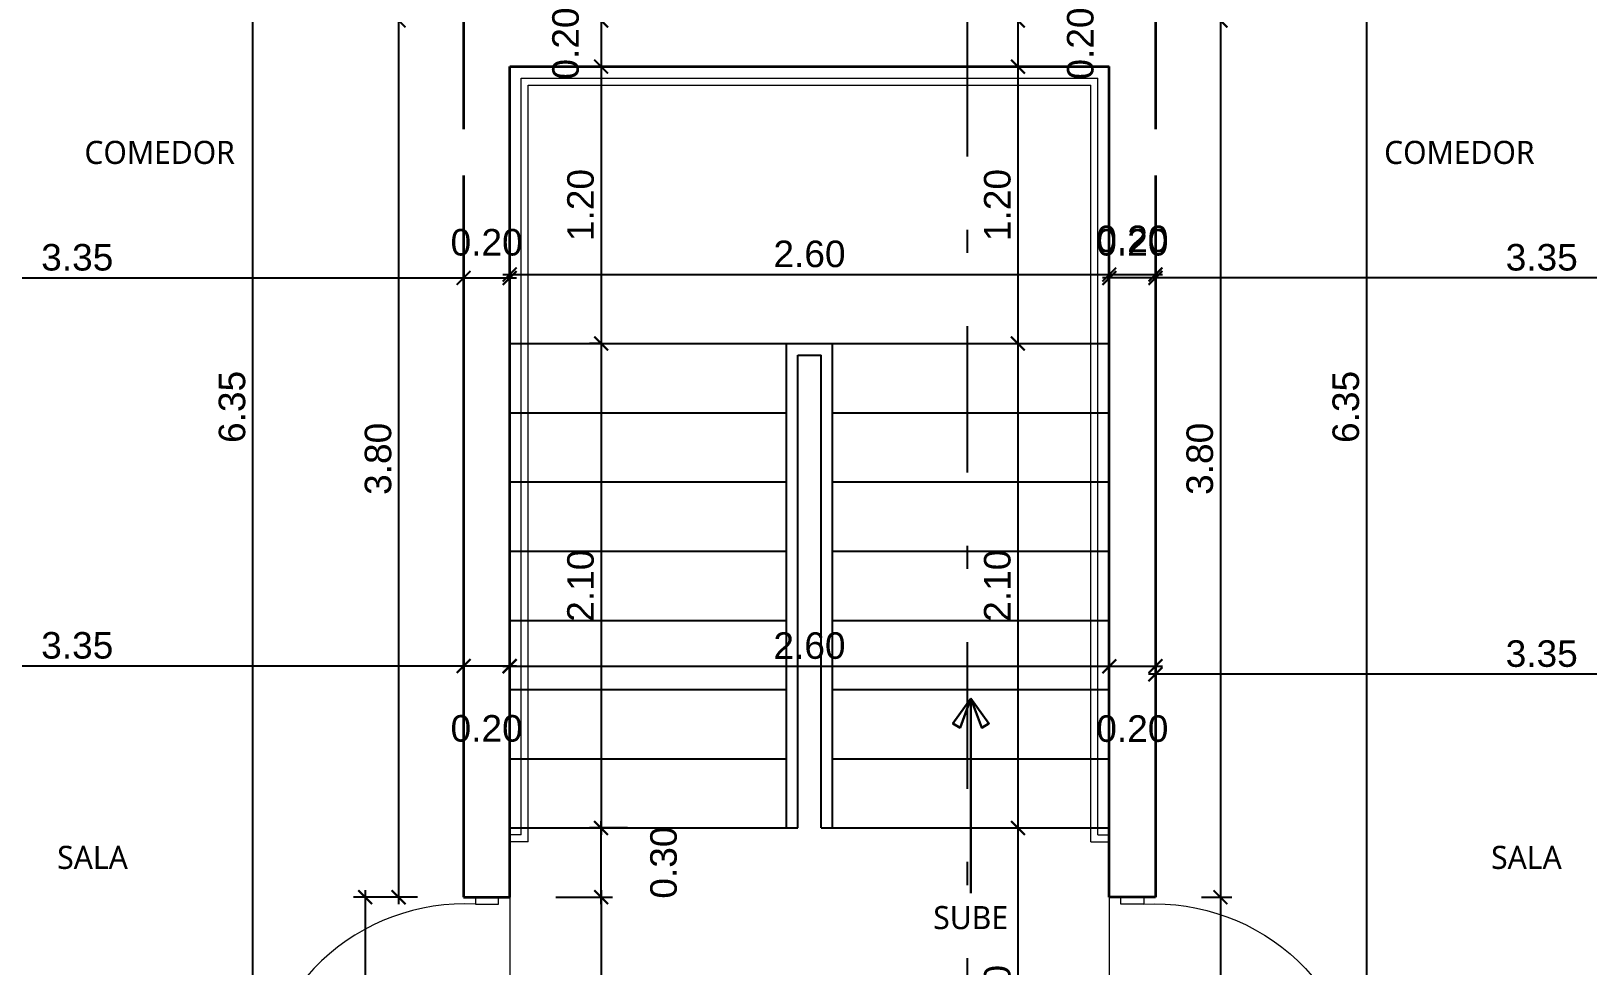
# Model space of a CAD drawing. Header units: feet. Extents: x -417 to 46, y -646 to -218.
# Drawn here: x -100.67 to -93.92, y -515.33 to -511.28 of the extents above; entities that cross this region are included whole.
import ezdxf

# ---------------------------------------------------------------- set-up
doc = ezdxf.new("R2010")
doc.units = ezdxf.units.FT
doc.header["$MEASUREMENT"] = 0
doc.linetypes.add('DASHDOT', pattern=[25.4, 12.7, -6.35, 0, -6.35])
for name, color, linetype, lineweight in [('A-WALL', 4, 'Continuous', 25), ('closet', 8, 'Continuous', 5), ('DIM-COTAS', 1, 'Continuous', 5), ('FURN', 2, 'Continuous', 30), ('Piso', 8, 'Continuous', 9), ('puertas', 8, 'Continuous', 9), ('TXT', 2, 'Continuous', 9)]:
    doc.layers.add(name, color=color, linetype=linetype, lineweight=lineweight)
for name, color, linetype in [('DIM', 10, 'Continuous'), ('escalera', 2, 'Continuous'), ('GRDUTIY', 5, 'Continuous')]:
    doc.layers.add(name, color=color, linetype=linetype)
doc.styles.add('ads', font='trebuc.ttf', dxfattribs={"height": 0.14})
doc.styles.get("Standard").update_dxf_attribs({"font": 'arial.ttf', "height": 0.115})
doc.dimstyles.new('KEILY', dxfattribs={"dimtxt": 0.115, "dimasz": 0.06, "dimexe": 0.05, "dimexo": 0.2, "dimgap": 0.03, "dimtad": 1, "dimzin": 1, "dimdsep": 46, "dimtxsty": 'Standard', "dimblk": 'ARCHTICK', "dimcen": 2.5, "dimdle": 0.03, "dimclrd": 256, "dimclre": 256, "dimclrt": 7, "dimadec": 0, "dimazin": 0, "dimtfac": 1, "dimtmove": 2, "dimatfit": 3, "dimfxl": 0.2, "dimfxlon": 1, "dimtolj": 1, "dimtzin": 1, "dimarcsym": 0})

# ---------------------------------------------------------------- blocks, each defined once
blk = doc.blocks.new('A$C4D292AF4')
at = {"layer": 'puertas'}
for points in [[(0.03, 0.05), (0.07, 0.05), (0.07, 1.05), (0.03, 1.05)], [(0, 0), (0.03, 0), (0.03, 0.1), (0, 0.1)], [(0.97, 0), (1, 0), (1, 0.1), (0.97, 0.1)]]:
    blk.add_lwpolyline(points, close=True, dxfattribs=at)
blk.add_arc((0.0677, 0.1465), 0.9035, 357.04812, 89.85557, dxfattribs=at)
blk = doc.blocks.new('A$C074D4DC8')
at = {"layer": 'FURN'}
blk.add_line((0.0418, 0.3424), (0.0418, -0.1979), dxfattribs=at)
for points in [[(0.0418, 0.3424), (-0.0084, 0.2735), (0.0117, 0.2615), (0.0418, 0.3424)], [(0.0418, 0.3424), (0.0919, 0.2735), (0.0719, 0.2615), (0.0418, 0.3424)]]:
    blk.add_lwpolyline(points, dxfattribs=at)
blk = doc.blocks.new('_ArchTick')
at = {"layer": 'DIM-COTAS', "color": 0, "const_width": 0.15}
blk.add_lwpolyline([(-0.5, -0.5), (0.5, 0.5)], dxfattribs=at)
blk = doc.blocks.new('*D2291')
at = {"layer": 'Defpoints', "color": 0, "transparency": 16777216}
for p in [(-100.5954, -509.735), (-99.71, -516.085), (-99.3954, -516.085)]:
    blk.add_point(p, dxfattribs=at)
at = {"layer": 'DIM', "lineweight": -2, "transparency": 16777216}
for p, q in [((-99.91, -509.735), (-99.66, -509.735)), ((-99.71, -509.705), (-99.71, -516.115)), ((-99.5954, -516.085), (-99.76, -516.085))]:
    blk.add_line(p, q, dxfattribs=at)
at = {"layer": 'DIM', "lineweight": -2, "transparency": 16777216, "xscale": 0.06, "yscale": 0.06, "zscale": 0.06}
for p, rotation in [((-99.71, -509.735), 90), ((-99.71, -516.085), 270)]:
    blk.add_blockref('_ArchTick', p, dxfattribs=dict(at, rotation=rotation))
at = {"layer": 'DIM', "color": 7, "transparency": 16777216, "insert": (-99.7987, -512.91), "char_height": 0.115, "attachment_point": 5, "rotation": 90}
blk.add_mtext('\\A1;6.35', dxfattribs=at)
blk = doc.blocks.new('*D2297')
at = {"layer": 'Defpoints', "color": 0, "transparency": 16777216}
for p in [(-98.7954, -511.235), (-99.0769, -515.035), (-98.7954, -515.035)]:
    blk.add_point(p, dxfattribs=at)
at = {"layer": 'DIM', "lineweight": -2, "transparency": 16777216}
for p, q in [((-98.9954, -511.235), (-99.1269, -511.235)), ((-99.0769, -511.205), (-99.0769, -515.065)), ((-98.9954, -515.035), (-99.1269, -515.035))]:
    blk.add_line(p, q, dxfattribs=at)
at = {"layer": 'DIM', "lineweight": -2, "transparency": 16777216, "xscale": 0.06, "yscale": 0.06, "zscale": 0.06}
for p, rotation in [((-99.0769, -511.235), 90), ((-99.0769, -515.035), 270)]:
    blk.add_blockref('_ArchTick', p, dxfattribs=dict(at, rotation=rotation))
at = {"layer": 'DIM', "color": 7, "transparency": 16777216, "insert": (-99.1656, -513.135), "char_height": 0.115, "attachment_point": 5, "rotation": 90}
blk.add_mtext('\\A1;3.80', dxfattribs=at)
blk = doc.blocks.new('*D2298')
at = {"layer": 'Defpoints', "color": 0, "transparency": 16777216}
for p in [(-98.7954, -515.035), (-99.2219, -516.035), (-98.7954, -516.035)]:
    blk.add_point(p, dxfattribs=at)
at = {"layer": 'DIM', "lineweight": -2, "transparency": 16777216}
for p, q in [((-99.2219, -515.005), (-99.2219, -516.065)), ((-99.0219, -515.035), (-99.2719, -515.035)), ((-99.0219, -516.035), (-99.2719, -516.035))]:
    blk.add_line(p, q, dxfattribs=at)
at = {"layer": 'DIM', "lineweight": -2, "transparency": 16777216, "xscale": 0.06, "yscale": 0.06, "zscale": 0.06}
for p, rotation in [((-99.2219, -515.035), 90), ((-99.2219, -516.035), 270)]:
    blk.add_blockref('_ArchTick', p, dxfattribs=dict(at, rotation=rotation))
at = {"layer": 'DIM', "color": 7, "transparency": 16777216, "insert": (-99.3106, -515.535), "char_height": 0.115, "attachment_point": 5, "rotation": 90}
blk.add_mtext('\\A1;1.00', dxfattribs=at)
blk = doc.blocks.new('*D2306')
at = {"layer": 'Defpoints', "color": 0, "transparency": 16777216}
for p in [(-97.9954, -511.235), (-98.199, -511.435), (-97.9903, -511.435)]:
    blk.add_point(p, dxfattribs=at)
at = {"layer": 'DIM', "lineweight": -2, "transparency": 16777216}
for p, q in [((-98.1954, -511.235), (-98.249, -511.235)), ((-98.199, -511.205), (-98.199, -511.465)), ((-98.1903, -511.435), (-98.249, -511.435))]:
    blk.add_line(p, q, dxfattribs=at)
at = {"layer": 'DIM', "lineweight": -2, "transparency": 16777216, "xscale": 0.06, "yscale": 0.06, "zscale": 0.06}
for p, rotation in [((-98.199, -511.235), 90), ((-98.199, -511.435), 270)]:
    blk.add_blockref('_ArchTick', p, dxfattribs=dict(at, rotation=rotation))
at = {"layer": 'DIM', "color": 7, "transparency": 16777216, "insert": (-98.3527, -511.335), "char_height": 0.115, "attachment_point": 5, "rotation": 90}
blk.add_mtext('\\A1;0.20', dxfattribs=at)
blk = doc.blocks.new('*D2307')
at = {"layer": 'Defpoints', "color": 0, "transparency": 16777216}
for p in [(-97.9903, -511.435), (-98.199, -512.635), (-97.9954, -512.635)]:
    blk.add_point(p, dxfattribs=at)
at = {"layer": 'DIM', "lineweight": -2, "transparency": 16777216}
for p, q in [((-98.1903, -511.435), (-98.249, -511.435)), ((-98.199, -511.405), (-98.199, -512.665)), ((-98.1954, -512.635), (-98.249, -512.635))]:
    blk.add_line(p, q, dxfattribs=at)
at = {"layer": 'DIM', "lineweight": -2, "transparency": 16777216, "xscale": 0.06, "yscale": 0.06, "zscale": 0.06}
for p, rotation in [((-98.199, -511.435), 90), ((-98.199, -512.635), 270)]:
    blk.add_blockref('_ArchTick', p, dxfattribs=dict(at, rotation=rotation))
at = {"layer": 'DIM', "color": 7, "transparency": 16777216, "insert": (-98.2877, -512.035), "char_height": 0.115, "attachment_point": 5, "rotation": 90}
blk.add_mtext('\\A1;1.20', dxfattribs=at)
blk = doc.blocks.new('*D2308')
at = {"layer": 'Defpoints', "color": 0, "transparency": 16777216}
for p in [(-97.9954, -512.635), (-98.199, -514.735), (-97.8839, -514.735)]:
    blk.add_point(p, dxfattribs=at)
at = {"layer": 'DIM', "lineweight": -2, "transparency": 16777216}
for p, q in [((-98.1954, -512.635), (-98.249, -512.635)), ((-98.199, -512.605), (-98.199, -514.765)), ((-98.0839, -514.735), (-98.249, -514.735))]:
    blk.add_line(p, q, dxfattribs=at)
at = {"layer": 'DIM', "lineweight": -2, "transparency": 16777216, "xscale": 0.06, "yscale": 0.06, "zscale": 0.06}
for p, rotation in [((-98.199, -512.635), 90), ((-98.199, -514.735), 270)]:
    blk.add_blockref('_ArchTick', p, dxfattribs=dict(at, rotation=rotation))
at = {"layer": 'DIM', "color": 7, "transparency": 16777216, "insert": (-98.2877, -513.685), "char_height": 0.115, "attachment_point": 5, "rotation": 90}
blk.add_mtext('\\A1;2.10', dxfattribs=at)
blk = doc.blocks.new('*D2309')
at = {"layer": 'Defpoints', "color": 0, "transparency": 16777216}
for p in [(-98.5954, -515.035), (-98.199, -516.235), (-97.9154, -516.235)]:
    blk.add_point(p, dxfattribs=at)
at = {"layer": 'DIM', "lineweight": -2, "transparency": 16777216}
for p, q in [((-98.199, -515.005), (-98.199, -516.265)), ((-98.3954, -515.035), (-98.149, -515.035)), ((-98.1154, -516.235), (-98.249, -516.235))]:
    blk.add_line(p, q, dxfattribs=at)
at = {"layer": 'DIM', "lineweight": -2, "transparency": 16777216, "xscale": 0.06, "yscale": 0.06, "zscale": 0.06}
for p, rotation in [((-98.199, -515.035), 90), ((-98.199, -516.235), 270)]:
    blk.add_blockref('_ArchTick', p, dxfattribs=dict(at, rotation=rotation))
at = {"layer": 'DIM', "color": 7, "transparency": 16777216, "insert": (-98.2877, -515.635), "char_height": 0.115, "attachment_point": 5, "rotation": 90}
blk.add_mtext('\\A1;1.20', dxfattribs=at)
blk = doc.blocks.new('*D2356')
at = {"layer": 'Defpoints', "color": 0, "transparency": 16777216}
for p in [(-98.7954, -512.3509), (-102.1454, -512.7297), (-98.7954, -512.7284)]:
    blk.add_point(p, dxfattribs=at)
at = {"layer": 'DIM', "lineweight": -2, "transparency": 16777216}
for p, q in [((-102.1454, -512.5297), (-102.1454, -512.3009)), ((-98.7954, -512.5284), (-98.7954, -512.3009)), ((-102.1754, -512.3509), (-98.7654, -512.3509))]:
    blk.add_line(p, q, dxfattribs=at)
at = {"layer": 'DIM', "lineweight": -2, "transparency": 16777216, "xscale": 0.06, "yscale": 0.06, "zscale": 0.06, "rotation": 180}
blk.add_blockref('_ArchTick', (-102.1454, -512.3509), dxfattribs=at)
at = {"layer": 'DIM', "lineweight": -2, "transparency": 16777216, "xscale": 0.06, "yscale": 0.06, "zscale": 0.06}
blk.add_blockref('_ArchTick', (-98.7954, -512.3509), dxfattribs=at)
at = {"layer": 'DIM', "color": 7, "transparency": 16777216, "insert": (-100.4704, -512.2622), "char_height": 0.115, "attachment_point": 5}
blk.add_mtext('\\A1;3.35', dxfattribs=at)
blk = doc.blocks.new('*D2357')
at = {"layer": 'Defpoints', "color": 0, "transparency": 16777216}
for p in [(-98.5954, -512.3509), (-98.7954, -512.7284), (-98.5954, -512.7443)]:
    blk.add_point(p, dxfattribs=at)
at = {"layer": 'DIM', "lineweight": -2, "transparency": 16777216}
for p, q in [((-98.7954, -512.5284), (-98.7954, -512.3009)), ((-98.5954, -512.5443), (-98.5954, -512.3009)), ((-98.8254, -512.3509), (-98.5654, -512.3509))]:
    blk.add_line(p, q, dxfattribs=at)
at = {"layer": 'DIM', "lineweight": -2, "transparency": 16777216, "xscale": 0.06, "yscale": 0.06, "zscale": 0.06, "rotation": 180}
blk.add_blockref('_ArchTick', (-98.7954, -512.3509), dxfattribs=at)
at = {"layer": 'DIM', "lineweight": -2, "transparency": 16777216, "xscale": 0.06, "yscale": 0.06, "zscale": 0.06}
blk.add_blockref('_ArchTick', (-98.5954, -512.3509), dxfattribs=at)
at = {"layer": 'DIM', "color": 7, "transparency": 16777216, "insert": (-98.6954, -512.1972), "char_height": 0.115, "attachment_point": 5}
blk.add_mtext('\\A1;0.20', dxfattribs=at)
blk = doc.blocks.new('*D2358')
at = {"layer": 'Defpoints', "color": 0, "transparency": 16777216}
for p in [(-95.9954, -512.3361), (-95.9954, -512.5034), (-98.5954, -512.7443)]:
    blk.add_point(p, dxfattribs=at)
at = {"layer": 'DIM', "lineweight": -2, "transparency": 16777216}
for p, q in [((-98.5954, -512.5361), (-98.5954, -512.2861)), ((-95.9954, -512.3361), (-95.9954, -512.2861)), ((-98.6254, -512.3361), (-95.9654, -512.3361))]:
    blk.add_line(p, q, dxfattribs=at)
at = {"layer": 'DIM', "lineweight": -2, "transparency": 16777216, "xscale": 0.06, "yscale": 0.06, "zscale": 0.06, "rotation": 180}
blk.add_blockref('_ArchTick', (-98.5954, -512.3361), dxfattribs=at)
at = {"layer": 'DIM', "lineweight": -2, "transparency": 16777216, "xscale": 0.06, "yscale": 0.06, "zscale": 0.06}
blk.add_blockref('_ArchTick', (-95.9954, -512.3361), dxfattribs=at)
at = {"layer": 'DIM', "color": 7, "transparency": 16777216, "insert": (-97.2954, -512.2474), "char_height": 0.115, "attachment_point": 5}
blk.add_mtext('\\A1;2.60', dxfattribs=at)
blk = doc.blocks.new('*D2359')
at = {"layer": 'Defpoints', "color": 0, "transparency": 16777216}
for p in [(-95.7954, -512.3361), (-95.9954, -512.5034), (-95.7954, -512.5173)]:
    blk.add_point(p, dxfattribs=at)
at = {"layer": 'DIM', "lineweight": -2, "transparency": 16777216}
for p, q in [((-95.9954, -512.3361), (-95.9954, -512.2861)), ((-95.7954, -512.3361), (-95.7954, -512.2861)), ((-96.0254, -512.3361), (-95.7654, -512.3361))]:
    blk.add_line(p, q, dxfattribs=at)
at = {"layer": 'DIM', "lineweight": -2, "transparency": 16777216, "xscale": 0.06, "yscale": 0.06, "zscale": 0.06, "rotation": 180}
blk.add_blockref('_ArchTick', (-95.9954, -512.3361), dxfattribs=at)
at = {"layer": 'DIM', "lineweight": -2, "transparency": 16777216, "xscale": 0.06, "yscale": 0.06, "zscale": 0.06}
blk.add_blockref('_ArchTick', (-95.7954, -512.3361), dxfattribs=at)
at = {"layer": 'DIM', "color": 7, "transparency": 16777216, "insert": (-95.8954, -512.1824), "char_height": 0.115, "attachment_point": 5}
blk.add_mtext('\\A1;0.20', dxfattribs=at)
blk = doc.blocks.new('*D2364')
at = {"layer": 'Defpoints', "color": 0, "transparency": 16777216}
for p in [(-102.1454, -513.7889), (-98.7954, -513.9552), (-98.7954, -514.0329)]:
    blk.add_point(p, dxfattribs=at)
at = {"layer": 'DIM', "lineweight": -2, "transparency": 16777216}
for p, q in [((-102.1454, -513.9889), (-102.1454, -514.0829)), ((-102.1754, -514.0329), (-98.7654, -514.0329)), ((-98.7954, -514.0329), (-98.7954, -514.0829))]:
    blk.add_line(p, q, dxfattribs=at)
at = {"layer": 'DIM', "lineweight": -2, "transparency": 16777216, "xscale": 0.06, "yscale": 0.06, "zscale": 0.06, "rotation": 180}
blk.add_blockref('_ArchTick', (-102.1454, -514.0329), dxfattribs=at)
at = {"layer": 'DIM', "lineweight": -2, "transparency": 16777216, "xscale": 0.06, "yscale": 0.06, "zscale": 0.06}
blk.add_blockref('_ArchTick', (-98.7954, -514.0329), dxfattribs=at)
at = {"layer": 'DIM', "color": 7, "transparency": 16777216, "insert": (-100.4704, -513.9441), "char_height": 0.115, "attachment_point": 5}
blk.add_mtext('\\A1;3.35', dxfattribs=at)
blk = doc.blocks.new('*D2365')
at = {"layer": 'Defpoints', "color": 0, "transparency": 16777216}
for p in [(-98.5954, -513.9402), (-98.7954, -513.9552), (-98.5954, -514.0329)]:
    blk.add_point(p, dxfattribs=at)
at = {"layer": 'DIM', "lineweight": -2, "transparency": 16777216}
for p, q in [((-98.8254, -514.0329), (-98.5654, -514.0329)), ((-98.7954, -514.0329), (-98.7954, -514.0829)), ((-98.5954, -514.0329), (-98.5954, -514.0829))]:
    blk.add_line(p, q, dxfattribs=at)
at = {"layer": 'DIM', "lineweight": -2, "transparency": 16777216, "xscale": 0.06, "yscale": 0.06, "zscale": 0.06, "rotation": 180}
blk.add_blockref('_ArchTick', (-98.7954, -514.0329), dxfattribs=at)
at = {"layer": 'DIM', "lineweight": -2, "transparency": 16777216, "xscale": 0.06, "yscale": 0.06, "zscale": 0.06}
blk.add_blockref('_ArchTick', (-98.5954, -514.0329), dxfattribs=at)
at = {"layer": 'DIM', "color": 7, "transparency": 16777216, "insert": (-98.6954, -514.304), "char_height": 0.115, "attachment_point": 5}
blk.add_mtext('\\A1;0.20', dxfattribs=at)
blk = doc.blocks.new('*D2366')
at = {"layer": 'Defpoints', "color": 0, "transparency": 16777216}
for p in [(-98.5954, -513.9402), (-95.9954, -513.9402), (-95.9954, -514.0339)]:
    blk.add_point(p, dxfattribs=at)
at = {"layer": 'DIM', "lineweight": -2, "transparency": 16777216}
for p, q in [((-98.6254, -514.0339), (-95.9654, -514.0339)), ((-98.5954, -514.0339), (-98.5954, -514.0839)), ((-95.9954, -514.0339), (-95.9954, -514.0839))]:
    blk.add_line(p, q, dxfattribs=at)
at = {"layer": 'DIM', "lineweight": -2, "transparency": 16777216, "xscale": 0.06, "yscale": 0.06, "zscale": 0.06, "rotation": 180}
blk.add_blockref('_ArchTick', (-98.5954, -514.0339), dxfattribs=at)
at = {"layer": 'DIM', "lineweight": -2, "transparency": 16777216, "xscale": 0.06, "yscale": 0.06, "zscale": 0.06}
blk.add_blockref('_ArchTick', (-95.9954, -514.0339), dxfattribs=at)
at = {"layer": 'DIM', "color": 7, "transparency": 16777216, "insert": (-97.2954, -513.9452), "char_height": 0.115, "attachment_point": 5}
blk.add_mtext('\\A1;2.60', dxfattribs=at)
blk = doc.blocks.new('*D2367')
at = {"layer": 'Defpoints', "color": 0, "transparency": 16777216}
for p in [(-95.9954, -513.9402), (-95.7954, -513.9315), (-95.7954, -514.0339)]:
    blk.add_point(p, dxfattribs=at)
at = {"layer": 'DIM', "lineweight": -2, "transparency": 16777216}
for p, q in [((-96.0254, -514.0339), (-95.7654, -514.0339)), ((-95.9954, -514.0339), (-95.9954, -514.0839)), ((-95.7954, -514.0339), (-95.7954, -514.0839))]:
    blk.add_line(p, q, dxfattribs=at)
at = {"layer": 'DIM', "lineweight": -2, "transparency": 16777216, "xscale": 0.06, "yscale": 0.06, "zscale": 0.06, "rotation": 180}
blk.add_blockref('_ArchTick', (-95.9954, -514.0339), dxfattribs=at)
at = {"layer": 'DIM', "lineweight": -2, "transparency": 16777216, "xscale": 0.06, "yscale": 0.06, "zscale": 0.06}
blk.add_blockref('_ArchTick', (-95.7954, -514.0339), dxfattribs=at)
at = {"layer": 'DIM', "color": 7, "transparency": 16777216, "insert": (-95.8954, -514.305), "char_height": 0.115, "attachment_point": 5}
blk.add_mtext('\\A1;0.20', dxfattribs=at)
blk = doc.blocks.new('*D2410')
at = {"layer": 'Defpoints', "color": 0, "transparency": 16777216}
for p in [(-93.9954, -509.735), (-95.1954, -516.085), (-94.8808, -516.085)]:
    blk.add_point(p, dxfattribs=at)
at = {"layer": 'DIM', "lineweight": -2, "transparency": 16777216}
for p, q in [((-94.6808, -509.735), (-94.9308, -509.735)), ((-94.8808, -509.705), (-94.8808, -516.115)), ((-94.9954, -516.085), (-94.8308, -516.085))]:
    blk.add_line(p, q, dxfattribs=at)
at = {"layer": 'DIM', "lineweight": -2, "transparency": 16777216, "xscale": 0.06, "yscale": 0.06, "zscale": 0.06}
for p, rotation in [((-94.8808, -509.735), 90), ((-94.8808, -516.085), 270)]:
    blk.add_blockref('_ArchTick', p, dxfattribs=dict(at, rotation=rotation))
at = {"layer": 'DIM', "color": 7, "transparency": 16777216, "insert": (-94.9695, -512.91), "char_height": 0.115, "attachment_point": 5, "rotation": 90}
blk.add_mtext('\\A1;6.35', dxfattribs=at)
blk = doc.blocks.new('*D2416')
at = {"layer": 'Defpoints', "color": 0, "transparency": 16777216}
for p in [(-95.7954, -511.235), (-95.7954, -515.035), (-95.5138, -515.035)]:
    blk.add_point(p, dxfattribs=at)
at = {"layer": 'DIM', "lineweight": -2, "transparency": 16777216}
for p, q in [((-95.5954, -511.235), (-95.4638, -511.235)), ((-95.5138, -511.205), (-95.5138, -515.065)), ((-95.5954, -515.035), (-95.4638, -515.035))]:
    blk.add_line(p, q, dxfattribs=at)
at = {"layer": 'DIM', "lineweight": -2, "transparency": 16777216, "xscale": 0.06, "yscale": 0.06, "zscale": 0.06}
for p, rotation in [((-95.5138, -511.235), 90), ((-95.5138, -515.035), 270)]:
    blk.add_blockref('_ArchTick', p, dxfattribs=dict(at, rotation=rotation))
at = {"layer": 'DIM', "color": 7, "transparency": 16777216, "insert": (-95.6026, -513.135), "char_height": 0.115, "attachment_point": 5, "rotation": 90}
blk.add_mtext('\\A1;3.80', dxfattribs=at)
blk = doc.blocks.new('*D2417')
at = {"layer": 'Defpoints', "color": 0, "transparency": 16777216}
for p in [(-95.7954, -515.035), (-95.7954, -516.035), (-95.5138, -516.035)]:
    blk.add_point(p, dxfattribs=at)
at = {"layer": 'DIM', "lineweight": -2, "transparency": 16777216}
for p, q in [((-95.5138, -515.005), (-95.5138, -516.065)), ((-95.5954, -515.035), (-95.4638, -515.035)), ((-95.5954, -516.035), (-95.4638, -516.035))]:
    blk.add_line(p, q, dxfattribs=at)
at = {"layer": 'DIM', "lineweight": -2, "transparency": 16777216, "xscale": 0.06, "yscale": 0.06, "zscale": 0.06}
for p, rotation in [((-95.5138, -515.035), 90), ((-95.5138, -516.035), 270)]:
    blk.add_blockref('_ArchTick', p, dxfattribs=dict(at, rotation=rotation))
at = {"layer": 'DIM', "color": 7, "transparency": 16777216, "insert": (-95.6026, -515.535), "char_height": 0.115, "attachment_point": 5, "rotation": 90}
blk.add_mtext('\\A1;1.00', dxfattribs=at)
blk = doc.blocks.new('*D2425')
at = {"layer": 'Defpoints', "color": 0, "transparency": 16777216}
for p in [(-96.5954, -511.235), (-96.6004, -511.435), (-96.3917, -511.435)]:
    blk.add_point(p, dxfattribs=at)
at = {"layer": 'DIM', "lineweight": -2, "transparency": 16777216}
for p, q in [((-96.3954, -511.235), (-96.3417, -511.235)), ((-96.3917, -511.205), (-96.3917, -511.465)), ((-96.4004, -511.435), (-96.3417, -511.435))]:
    blk.add_line(p, q, dxfattribs=at)
at = {"layer": 'DIM', "lineweight": -2, "transparency": 16777216, "xscale": 0.06, "yscale": 0.06, "zscale": 0.06}
for p, rotation in [((-96.3917, -511.235), 90), ((-96.3917, -511.435), 270)]:
    blk.add_blockref('_ArchTick', p, dxfattribs=dict(at, rotation=rotation))
at = {"layer": 'DIM', "color": 7, "transparency": 16777216, "insert": (-96.1206, -511.335), "char_height": 0.115, "attachment_point": 5, "rotation": 90}
blk.add_mtext('\\A1;0.20', dxfattribs=at)
blk = doc.blocks.new('*D2426')
at = {"layer": 'Defpoints', "color": 0, "transparency": 16777216}
for p in [(-96.6004, -511.435), (-96.5954, -512.635), (-96.3917, -512.635)]:
    blk.add_point(p, dxfattribs=at)
at = {"layer": 'DIM', "lineweight": -2, "transparency": 16777216}
for p, q in [((-96.4004, -511.435), (-96.3417, -511.435)), ((-96.3917, -511.405), (-96.3917, -512.665)), ((-96.3954, -512.635), (-96.3417, -512.635))]:
    blk.add_line(p, q, dxfattribs=at)
at = {"layer": 'DIM', "lineweight": -2, "transparency": 16777216, "xscale": 0.06, "yscale": 0.06, "zscale": 0.06}
for p, rotation in [((-96.3917, -511.435), 90), ((-96.3917, -512.635), 270)]:
    blk.add_blockref('_ArchTick', p, dxfattribs=dict(at, rotation=rotation))
at = {"layer": 'DIM', "color": 7, "transparency": 16777216, "insert": (-96.4804, -512.035), "char_height": 0.115, "attachment_point": 5, "rotation": 90}
blk.add_mtext('\\A1;1.20', dxfattribs=at)
blk = doc.blocks.new('*D2427')
at = {"layer": 'Defpoints', "color": 0, "transparency": 16777216}
for p in [(-96.5954, -512.635), (-96.7068, -514.735), (-96.3917, -514.735)]:
    blk.add_point(p, dxfattribs=at)
at = {"layer": 'DIM', "lineweight": -2, "transparency": 16777216}
for p, q in [((-96.3954, -512.635), (-96.3417, -512.635)), ((-96.3917, -512.605), (-96.3917, -514.765)), ((-96.5068, -514.735), (-96.3417, -514.735))]:
    blk.add_line(p, q, dxfattribs=at)
at = {"layer": 'DIM', "lineweight": -2, "transparency": 16777216, "xscale": 0.06, "yscale": 0.06, "zscale": 0.06}
for p, rotation in [((-96.3917, -512.635), 90), ((-96.3917, -514.735), 270)]:
    blk.add_blockref('_ArchTick', p, dxfattribs=dict(at, rotation=rotation))
at = {"layer": 'DIM', "color": 7, "transparency": 16777216, "insert": (-96.4804, -513.685), "char_height": 0.115, "attachment_point": 5, "rotation": 90}
blk.add_mtext('\\A1;2.10', dxfattribs=at)
blk = doc.blocks.new('*D2428')
at = {"layer": 'Defpoints', "color": 0, "transparency": 16777216}
for p in [(-96.7068, -514.735), (-96.6753, -516.235), (-96.3917, -516.235)]:
    blk.add_point(p, dxfattribs=at)
at = {"layer": 'DIM', "lineweight": -2, "transparency": 16777216}
for p, q in [((-96.5068, -514.735), (-96.3417, -514.735)), ((-96.3917, -514.705), (-96.3917, -516.265)), ((-96.4753, -516.235), (-96.3417, -516.235))]:
    blk.add_line(p, q, dxfattribs=at)
at = {"layer": 'DIM', "lineweight": -2, "transparency": 16777216, "xscale": 0.06, "yscale": 0.06, "zscale": 0.06}
for p, rotation in [((-96.3917, -514.735), 90), ((-96.3917, -516.235), 270)]:
    blk.add_blockref('_ArchTick', p, dxfattribs=dict(at, rotation=rotation))
at = {"layer": 'DIM', "color": 7, "transparency": 16777216, "insert": (-96.4804, -515.485), "char_height": 0.115, "attachment_point": 5, "rotation": 90}
blk.add_mtext('\\A1;1.50', dxfattribs=at)
blk = doc.blocks.new('*D2369')
at = {"layer": 'Defpoints', "color": 0, "transparency": 16777216}
for p in [(-95.7954, -512.3509), (-95.7954, -512.7284), (-92.4454, -512.7297)]:
    blk.add_point(p, dxfattribs=at)
at = {"layer": 'DIM', "lineweight": -2, "transparency": 16777216}
for p, q in [((-95.7954, -512.5284), (-95.7954, -512.3009)), ((-92.4454, -512.5297), (-92.4454, -512.3009)), ((-92.4154, -512.3509), (-95.8254, -512.3509))]:
    blk.add_line(p, q, dxfattribs=at)
at = {"layer": 'DIM', "lineweight": -2, "transparency": 16777216, "xscale": 0.06, "yscale": 0.06, "zscale": 0.06, "rotation": 180}
blk.add_blockref('_ArchTick', (-95.7954, -512.3509), dxfattribs=at)
at = {"layer": 'DIM', "lineweight": -2, "transparency": 16777216, "xscale": 0.06, "yscale": 0.06, "zscale": 0.06}
blk.add_blockref('_ArchTick', (-92.4454, -512.3509), dxfattribs=at)
at = {"layer": 'DIM', "color": 7, "transparency": 16777216, "insert": (-94.1204, -512.2622), "char_height": 0.115, "attachment_point": 5}
blk.add_mtext('\\A1;3.35', dxfattribs=at)
blk = doc.blocks.new('*D2370')
at = {"layer": 'Defpoints', "color": 0, "transparency": 16777216}
for p in [(-95.9954, -512.3509), (-95.7954, -512.7284), (-95.9954, -512.7443)]:
    blk.add_point(p, dxfattribs=at)
at = {"layer": 'DIM', "lineweight": -2, "transparency": 16777216}
for p, q in [((-95.9954, -512.5443), (-95.9954, -512.3009)), ((-95.7954, -512.5284), (-95.7954, -512.3009)), ((-95.7654, -512.3509), (-96.0254, -512.3509))]:
    blk.add_line(p, q, dxfattribs=at)
at = {"layer": 'DIM', "lineweight": -2, "transparency": 16777216, "xscale": 0.06, "yscale": 0.06, "zscale": 0.06, "rotation": 180}
blk.add_blockref('_ArchTick', (-95.9954, -512.3509), dxfattribs=at)
at = {"layer": 'DIM', "lineweight": -2, "transparency": 16777216, "xscale": 0.06, "yscale": 0.06, "zscale": 0.06}
blk.add_blockref('_ArchTick', (-95.7954, -512.3509), dxfattribs=at)
at = {"layer": 'DIM', "color": 7, "transparency": 16777216, "insert": (-95.8954, -512.1972), "char_height": 0.115, "attachment_point": 5}
blk.add_mtext('\\A1;0.20', dxfattribs=at)
blk = doc.blocks.new('*D2474')
at = {"layer": 'Defpoints', "color": 0, "transparency": 16777216}
for p in [(-92.4454, -513.8169), (-95.7954, -513.991), (-95.7954, -514.0687)]:
    blk.add_point(p, dxfattribs=at)
at = {"layer": 'DIM', "lineweight": -2, "transparency": 16777216}
for p, q in [((-92.4154, -514.0687), (-95.8254, -514.0687)), ((-95.7954, -514.0687), (-95.7954, -514.1187)), ((-92.4454, -514.0169), (-92.4454, -514.1187))]:
    blk.add_line(p, q, dxfattribs=at)
at = {"layer": 'DIM', "lineweight": -2, "transparency": 16777216, "xscale": 0.06, "yscale": 0.06, "zscale": 0.06, "rotation": 180}
blk.add_blockref('_ArchTick', (-95.7954, -514.0687), dxfattribs=at)
at = {"layer": 'DIM', "lineweight": -2, "transparency": 16777216, "xscale": 0.06, "yscale": 0.06, "zscale": 0.06}
blk.add_blockref('_ArchTick', (-92.4454, -514.0687), dxfattribs=at)
at = {"layer": 'DIM', "color": 7, "transparency": 16777216, "insert": (-94.1204, -513.9799), "char_height": 0.115, "attachment_point": 5}
blk.add_mtext('\\A1;3.35', dxfattribs=at)
blk = doc.blocks.new('*D3321')
at = {"layer": 'Defpoints', "color": 0, "transparency": 16777216}
for p in [(-98.4304, -514.735), (-98.199, -514.735), (-98.5954, -515.035)]:
    blk.add_point(p, dxfattribs=at)
at = {"layer": 'DIM', "lineweight": -2, "transparency": 16777216}
for p, q in [((-98.2304, -514.735), (-98.149, -514.735)), ((-98.199, -515.065), (-98.199, -514.705)), ((-98.3954, -515.035), (-98.149, -515.035))]:
    blk.add_line(p, q, dxfattribs=at)
at = {"layer": 'DIM', "lineweight": -2, "transparency": 16777216, "xscale": 0.06, "yscale": 0.06, "zscale": 0.06}
for p, rotation in [((-98.199, -514.735), 90), ((-98.199, -515.035), 270)]:
    blk.add_blockref('_ArchTick', p, dxfattribs=dict(at, rotation=rotation))
at = {"layer": 'DIM', "color": 7, "transparency": 16777216, "insert": (-97.9277, -514.885), "char_height": 0.115, "attachment_point": 5, "rotation": 90}
blk.add_mtext('\\A1;0.30', dxfattribs=at)

msp = doc.modelspace()

# ---------------------------------------------------------------- linework, layer by layer
at = {"layer": 'A-WALL', "lineweight": 35, "extrusion": (-2.36783e-12, 8.94772e-16, -1)}
for p, q in [((-98.7954, -511.235), (-98.7954, -515.035)), ((-95.7954, -511.235), (-95.7954, -515.035)), ((-98.5954, -515.035), (-98.5954, -511.435)), ((-98.5954, -511.435), (-95.9954, -511.435)), ((-95.9954, -515.035), (-95.9954, -511.435)), ((-98.7954, -515.035), (-98.5954, -515.035))]:
    msp.add_line(p, q, dxfattribs=at)
at = {"layer": 'A-WALL', "lineweight": 35}
msp.add_line((-95.7954, -515.035), (-95.9954, -515.035), dxfattribs=at)
at = {"layer": 'closet'}
for p, q in [((-98.5454, -514.765), (-98.5454, -511.485)), ((-98.5454, -511.485), (-96.0454, -511.485)), ((-96.0454, -514.765), (-96.0454, -511.485)), ((-98.5154, -514.795), (-98.5154, -511.515)), ((-98.5154, -511.515), (-96.0754, -511.515)), ((-96.0754, -514.795), (-96.0754, -511.515)), ((-98.5454, -514.765), (-98.5954, -514.765)), ((-98.5154, -514.795), (-98.5954, -514.795)), ((-96.0754, -514.795), (-95.9954, -514.795)), ((-96.0454, -514.765), (-95.9954, -514.765))]:
    msp.add_line(p, q, dxfattribs=at)
at = {"layer": 'escalera'}
for p, q in [((-98.5954, -512.635), (-97.3954, -512.635)), ((-97.3954, -514.735), (-97.3954, -512.635)), ((-97.3954, -512.635), (-97.1954, -512.635)), ((-97.1954, -512.635), (-95.9954, -512.635)), ((-97.1954, -514.735), (-97.1954, -512.635)), ((-97.3454, -514.735), (-97.3454, -512.685)), ((-97.3454, -512.685), (-97.2454, -512.685)), ((-97.2454, -514.735), (-97.2454, -512.685)), ((-98.5954, -512.935), (-97.3954, -512.935)), ((-97.1954, -512.935), (-95.9954, -512.935)), ((-98.5954, -513.235), (-97.3954, -513.235)), ((-97.1954, -513.235), (-95.9954, -513.235)), ((-98.5954, -513.535), (-97.3954, -513.535)), ((-97.1954, -513.535), (-95.9954, -513.535)), ((-98.5954, -513.835), (-97.3954, -513.835)), ((-97.1954, -513.835), (-95.9954, -513.835)), ((-98.5954, -514.135), (-97.3954, -514.135)), ((-97.1954, -514.135), (-95.9954, -514.135)), ((-98.5954, -514.435), (-97.3954, -514.435)), ((-97.1954, -514.435), (-95.9954, -514.435)), ((-98.5954, -514.735), (-97.3954, -514.735)), ((-97.3954, -514.735), (-97.3454, -514.735)), ((-97.2454, -514.735), (-97.1954, -514.735)), ((-97.1954, -514.735), (-95.9954, -514.735))]:
    msp.add_line(p, q, dxfattribs=at)
at = {"layer": 'GRDUTIY', "color": 8, "linetype": 'DASHDOT', "ltscale": 0.05}
msp.add_line((-96.6106, -520.0448), (-96.6106, -503.6652), dxfattribs=at)
at = {"layer": 'Piso'}
for p, q in [((-98.5954, -515.035), (-98.5954, -516.085)), ((-95.9954, -515.035), (-95.9954, -516.035))]:
    msp.add_line(p, q, dxfattribs=at)

# ---------------------------------------------------------------- block references
at = {"layer": 'FURN', "xscale": 1.5625, "yscale": 1.5625, "zscale": 1.5625}
msp.add_blockref('A$C074D4DC8', (-96.6607, -514.7088), dxfattribs=at)
at = {"layer": 'puertas', "extrusion": (-2.36783e-12, 8.94772e-16, -1), "xscale": -1, "rotation": 270}
msp.add_blockref('A$C4D292AF4', (98.6436, -516.035), dxfattribs=at)
at = {"layer": 'puertas', "extrusion": (2.36783e-12, 8.94772e-16, -1), "rotation": 90.00000000000001}
msp.add_blockref('A$C4D292AF4', (95.9454, -516.035), dxfattribs=at)

# ---------------------------------------------------------------- texts
at = {"layer": 'TXT', "char_height": 0.1, "attachment_point": 2, "style": 'ads'}
for s, insert, width in [('SALA', (-100.4041, -514.8124), 2.838), ('SALA', (-94.1866, -514.8124), 2.838), ('SUBE', (-96.5967, -515.0733), 2.688)]:
    msp.add_mtext(s, dxfattribs=dict(at, insert=insert, width=width))

# ---------------------------------------------------------------- dimensions: what is measured, and where the dimension line sits
at = {"layer": 'DIM'}
for base, p1, p2, angle, picture, middle in [((-98.199, -511.435), (-97.9954, -511.235), (-97.9903, -511.435), 90, '*D2306', (-98.3527, -511.335)), ((-96.3917, -511.435), (-96.5954, -511.235), (-96.6004, -511.435), 90, '*D2425', (-96.1206, -511.335)), ((-98.199, -512.635), (-97.9903, -511.435), (-97.9954, -512.635), 90, '*D2307', (-98.2877, -512.035)), ((-96.3917, -512.635), (-96.6004, -511.435), (-96.5954, -512.635), 90, '*D2426', (-96.4804, -512.035)), ((-95.9954, -512.3509), (-95.7954, -512.7284), (-95.9954, -512.7443), 180, '*D2370', (-95.8954, -512.1972)), ((-95.7954, -512.3509), (-92.4454, -512.7297), (-95.7954, -512.7284), 180, '*D2369', (-94.1204, -512.2622)), ((-98.199, -514.735), (-97.9954, -512.635), (-97.8839, -514.735), 90, '*D2308', (-98.2877, -513.685)), ((-96.3917, -514.735), (-96.5954, -512.635), (-96.7068, -514.735), 90, '*D2427', (-96.4804, -513.685)), ((-95.7954, -514.0687), (-92.4454, -513.8169), (-95.7954, -513.991), 180, '*D2474', (-94.1204, -513.9799)), ((-96.3917, -516.235), (-96.7068, -514.735), (-96.6753, -516.235), 90, '*D2428', (-96.4804, -515.485)), ((-99.2219, -516.035), (-98.7954, -515.035), (-98.7954, -516.035), 90, '*D2298', (-99.3106, -515.535)), ((-98.199, -516.235), (-98.5954, -515.035), (-97.9154, -516.235), 90, '*D2309', (-98.2877, -515.635)), ((-95.5138, -516.035), (-95.7954, -515.035), (-95.7954, -516.035), 90, '*D2417', (-95.6026, -515.535))]:
    dim = msp.add_linear_dim(base=base, p1=p1, p2=p2, angle=angle, dimstyle='KEILY', dxfattribs=at)
    dim.commit()
    dim.dimension.update_dxf_attribs({"geometry": picture, "text_midpoint": middle})
for base, p1, p2, picture, middle in [((-98.5954, -512.3509), (-98.7954, -512.7284), (-98.5954, -512.7443), '*D2357', (-98.6954, -512.1972)), ((-95.7954, -512.3361), (-95.9954, -512.5034), (-95.7954, -512.5173), '*D2359', (-95.8954, -512.1824)), ((-98.7954, -512.3509), (-102.1454, -512.7297), (-98.7954, -512.7284), '*D2356', (-100.4704, -512.2622)), ((-95.9954, -512.3361), (-98.5954, -512.7443), (-95.9954, -512.5034), '*D2358', (-97.2954, -512.2474)), ((-98.7954, -514.0329), (-102.1454, -513.7889), (-98.7954, -513.9552), '*D2364', (-100.4704, -513.9441)), ((-95.9954, -514.0339), (-98.5954, -513.9402), (-95.9954, -513.9402), '*D2366', (-97.2954, -513.9452)), ((-98.5954, -514.0329), (-98.7954, -513.9552), (-98.5954, -513.9402), '*D2365', (-98.6954, -514.304)), ((-95.7954, -514.0339), (-95.9954, -513.9402), (-95.7954, -513.9315), '*D2367', (-95.8954, -514.305))]:
    dim = msp.add_linear_dim(base=base, p1=p1, p2=p2, dimstyle='KEILY', dxfattribs=at)
    dim.commit()
    dim.dimension.update_dxf_attribs({"geometry": picture, "text_midpoint": middle})
dim = msp.add_linear_dim(base=(-98.199, -514.735), p1=(-98.5954, -515.035), p2=(-98.4304, -514.735), angle=90, dimstyle='KEILY', override={"dimfxl": 50}, dxfattribs=at)
dim.commit()
dim.dimension.update_dxf_attribs({"geometry": '*D3321', "text_midpoint": (-97.9277, -514.885)})

# ---------------------------------------------------------------- next in the draw order: texts
at = {"layer": 'TXT', "char_height": 0.1, "width": 2.838, "attachment_point": 2, "style": 'ads', "bg_fill": 2}
for insert in [(-100.1131, -511.7569), (-94.4776, -511.7569)]:
    msp.add_mtext('COMEDOR', dxfattribs=dict(at, insert=insert))

# ---------------------------------------------------------------- next in the draw order: dimensions: what is measured, and where the dimension line sits
at = {"layer": 'DIM'}
for base, p1, p2, picture, middle in [((-99.71, -516.085), (-100.5954, -509.735), (-99.3954, -516.085), '*D2291', (-99.7987, -512.91)), ((-94.8808, -516.085), (-93.9954, -509.735), (-95.1954, -516.085), '*D2410', (-94.9695, -512.91)), ((-99.0769, -515.035), (-98.7954, -511.235), (-98.7954, -515.035), '*D2297', (-99.1656, -513.135)), ((-95.5138, -515.035), (-95.7954, -511.235), (-95.7954, -515.035), '*D2416', (-95.6026, -513.135))]:
    dim = msp.add_linear_dim(base=base, p1=p1, p2=p2, angle=90, dimstyle='KEILY', dxfattribs=at)
    dim.commit()
    dim.dimension.update_dxf_attribs({"geometry": picture, "text_midpoint": middle})

doc.saveas('drawing.dxf')
